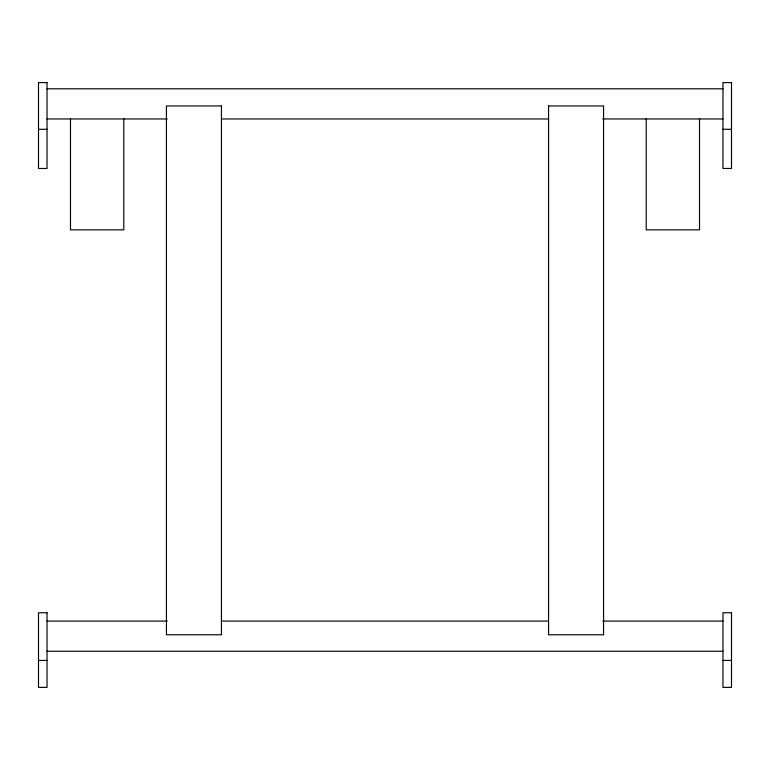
<?xml version="1.0" encoding="UTF-8"?>
<svg xmlns="http://www.w3.org/2000/svg" width="770" height="770" viewBox="0 0 770 770"><rect width="100%" height="100%" fill="white"/><g stroke="black" fill="none" stroke-linecap="round" stroke-linejoin="round"><path stroke-width="1.16" d="M47.028 88.8L722.972 88.8M47.028 118.965L167.302 118.965M221.423 118.965L548.577 118.965M602.698 118.965L722.972 118.965M38.5 129.283L47.028 129.283M722.972 129.283L731.5 129.283M47.028 621.072L167.302 621.072M221.423 621.072L548.577 621.072M602.698 621.072L722.972 621.072M47.028 651.247L722.972 651.247M38.5 660.429L47.028 660.429M722.972 660.429L731.5 660.429M699.516 118.965L699.516 229.845L646.203 229.845L646.203 118.965M123.797 118.965L123.797 229.845L70.484 229.845L70.484 118.965M548.558 105.962L548.558 634.778L603.565 634.778L603.565 105.962L548.558 105.962M47.028 82.611L38.5 82.611L38.5 168.466L47.028 168.466L47.028 82.611M731.5 82.611L722.972 82.611L722.972 168.466L731.5 168.466L731.5 82.611M221.442 105.962L166.435 105.962L166.435 634.778L221.442 634.778L221.442 105.962M47.028 612.756L38.5 612.756L38.5 687.389L47.028 687.389L47.028 612.756M731.5 612.756L722.972 612.756L722.972 687.389L731.5 687.389L731.5 612.756"/></g></svg>
